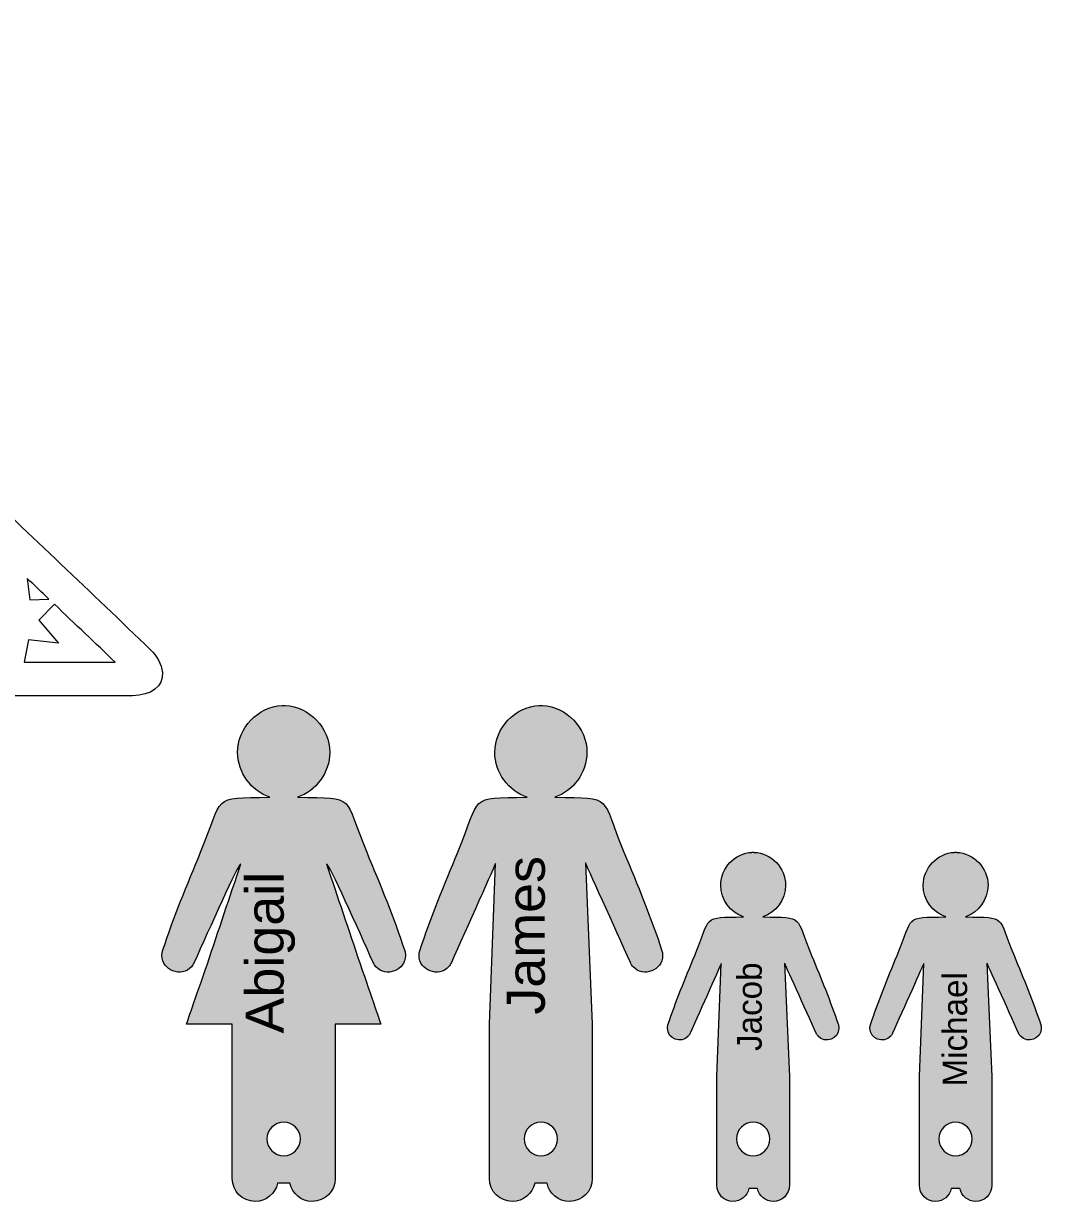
# Model space of a CAD drawing. Header units: millimetres. Extents: x 6 to 552, y -199 to -20.
# Drawn here: x 399.9 to 552.1, y -199.2 to -23.2 of the extents above; entities that cross this region are included whole.
import ezdxf

# ---------------------------------------------------------------- set-up
doc = ezdxf.new("R2010")
doc.units = ezdxf.units.MM
doc.header["$MEASUREMENT"] = 0
for name, color, linetype in [('engraving', 7, 'Continuous'), ('Layer 2', 7, 'Continuous'), ('Layer 3', 7, 'Continuous')]:
    doc.layers.add(name, color=color, linetype=linetype)

msp = doc.modelspace()

# ---------------------------------------------------------------- hatches: boundary and pattern name
at = {"layer": 'Layer 3'}
h = msp.add_hatch(color=1, dxfattribs=at)
h.dxf.hatch_style = 2
edge = h.paths.add_edge_path()
edge.add_spline(control_points=[(456.89, -161.74), (455.26, -156.75), (453.24, -151.88), (451.22, -147.03), (447.65, -138.44), (449.84, -138.96), (440.88, -138.81), (443.63, -137.85), (445.69, -135.16), (445.69, -132.11), (445.69, -128.42), (442.66, -125.27), (439.05, -125.09), (439.05, -125.09), (439.05, -125.08), (439.05, -125.08), (439.04, -125.08), (439.03, -125.08), (439.02, -125.08), (438.95, -125.08), (438.88, -125.08), (438.81, -125.08), (438.74, -125.08), (438.67, -125.08), (438.6, -125.08), (438.58, -125.08), (438.57, -125.08), (438.56, -125.08), (438.56, -125.08), (438.56, -125.09), (438.56, -125.09), (434.96, -125.27), (431.92, -128.42), (431.92, -132.11), (431.92, -135.16), (433.99, -137.85), (436.73, -138.81), (427.77, -138.96), (429.96, -138.44), (426.39, -147.03), (424.37, -151.88), (422.35, -156.75), (420.72, -161.74), (420.65, -161.96), (420.61, -162.2), (420.61, -162.44), (420.58, -164.7), (423.54, -165.82), (425.03, -164.13), (425.19, -163.94), (425.33, -163.73), (425.43, -163.51), (427.62, -158.62), (432.04, -148.68), (432.42, -148.76), (430.76, -153.7), (429.09, -158.65), (427.4, -163.68), (425.62, -168.82), (424.28, -172.73), (424.28, -172.73), (424.28, -172.73), (431.12, -172.73), (431.12, -172.73), (431.12, -172.73), (431.12, -195.8), (431.12, -195.8), (431.12, -197.69), (432.65, -199.22), (434.53, -199.22), (436.18, -199.22), (437.56, -198.06), (437.88, -196.51), (437.88, -196.51), (439.73, -196.51), (439.73, -196.51), (440.06, -198.06), (441.43, -199.22), (443.08, -199.22), (444.97, -199.22), (446.5, -197.69), (446.5, -195.8), (446.5, -195.8), (446.5, -172.73), (446.5, -172.73), (446.5, -172.73), (453.33, -172.73), (453.33, -172.73), (453.33, -172.73), (452, -168.82), (450.22, -163.68), (448.52, -158.65), (446.86, -153.7), (445.19, -148.76), (445.57, -148.68), (450, -158.62), (452.18, -163.51), (452.28, -163.73), (452.42, -163.94), (452.59, -164.13), (454.08, -165.82), (457.03, -164.7), (457, -162.44), (457, -162.2), (456.97, -161.96), (456.89, -161.74)], knot_values=[0, 0, 0, 0, 1, 1, 1, 2, 2, 2, 3, 3, 3, 4, 4, 4, 5, 5, 5, 6, 6, 6, 7, 7, 7, 8, 8, 8, 9, 9, 9, 10, 10, 10, 11, 11, 11, 12, 12, 12, 13, 13, 13, 14, 14, 14, 15, 15, 15, 16, 16, 16, 17, 17, 17, 18, 18, 18, 19, 19, 19, 20, 20, 20, 21, 21, 21, 22, 22, 22, 23, 23, 23, 24, 24, 24, 25, 25, 25, 26, 26, 26, 27, 27, 27, 28, 28, 28, 29, 29, 29, 30, 30, 30, 31, 31, 31, 32, 32, 32, 33, 33, 33, 34, 34, 34, 35, 35, 35, 35], degree=3, periodic=1)
edge = h.paths.add_edge_path()
edge.add_spline(control_points=[(438.81, -192.38), (437.43, -192.38), (436.31, -191.26), (436.31, -189.88), (436.31, -188.5), (437.43, -187.38), (438.81, -187.38), (440.19, -187.38), (441.31, -188.5), (441.31, -189.88), (441.31, -191.26), (440.19, -192.38), (438.81, -192.38)], knot_values=[0, 0, 0, 0, 1, 1, 1, 2, 2, 2, 3, 3, 3, 4, 4, 4, 4], degree=3, periodic=1)
h = msp.add_hatch(color=1, dxfattribs=at)
h.dxf.hatch_style = 2
edge = h.paths.add_edge_path()
edge.add_spline(control_points=[(495.33, -161.74), (493.7, -156.75), (491.68, -151.88), (489.66, -147.03), (486.09, -138.44), (488.28, -138.96), (479.32, -138.81), (482.06, -137.85), (484.13, -135.16), (484.13, -132.11), (484.13, -128.42), (481.09, -125.27), (477.49, -125.09), (477.49, -125.09), (477.49, -125.08), (477.49, -125.08), (477.48, -125.08), (477.47, -125.08), (477.46, -125.08), (477.38, -125.08), (477.31, -125.08), (477.24, -125.08), (477.17, -125.08), (477.1, -125.08), (477.03, -125.08), (477.02, -125.08), (477.01, -125.08), (477, -125.08), (477, -125.08), (477, -125.09), (477, -125.09), (473.4, -125.27), (470.36, -128.42), (470.36, -132.11), (470.36, -135.16), (472.43, -137.85), (475.17, -138.81), (466.21, -138.96), (468.4, -138.44), (464.83, -147.03), (462.81, -151.88), (460.79, -156.75), (459.16, -161.74), (459.08, -161.96), (459.05, -162.2), (459.05, -162.44), (459.02, -164.7), (461.97, -165.82), (463.46, -164.13), (463.63, -163.94), (463.77, -163.73), (463.87, -163.51), (466.06, -158.62), (470.48, -148.71), (470.48, -148.71), (470.48, -148.71), (469.55, -172.73), (469.55, -172.73), (469.55, -172.73), (469.55, -195.8), (469.55, -195.8), (469.55, -197.69), (471.08, -199.22), (472.97, -199.22), (474.62, -199.22), (475.99, -198.06), (476.32, -196.51), (476.32, -196.51), (478.17, -196.51), (478.17, -196.51), (478.5, -198.06), (479.87, -199.22), (481.52, -199.22), (483.4, -199.22), (484.93, -197.69), (484.93, -195.8), (484.93, -195.8), (484.93, -172.73), (484.93, -172.73), (484.93, -172.73), (483.9, -148.61), (483.9, -148.61), (483.9, -148.61), (488.43, -158.62), (490.62, -163.51), (490.72, -163.73), (490.86, -163.94), (491.03, -164.13), (492.52, -165.82), (495.47, -164.7), (495.44, -162.44), (495.44, -162.2), (495.4, -161.96), (495.33, -161.74)], knot_values=[0, 0, 0, 0, 1, 1, 1, 2, 2, 2, 3, 3, 3, 4, 4, 4, 5, 5, 5, 6, 6, 6, 7, 7, 7, 8, 8, 8, 9, 9, 9, 10, 10, 10, 11, 11, 11, 12, 12, 12, 13, 13, 13, 14, 14, 14, 15, 15, 15, 16, 16, 16, 17, 17, 17, 18, 18, 18, 19, 19, 19, 20, 20, 20, 21, 21, 21, 22, 22, 22, 23, 23, 23, 24, 24, 24, 25, 25, 25, 26, 26, 26, 27, 27, 27, 28, 28, 28, 29, 29, 29, 30, 30, 30, 31, 31, 31, 31], degree=3, periodic=1)
edge = h.paths.add_edge_path()
edge.add_spline(control_points=[(477.24, -192.38), (475.86, -192.38), (474.74, -191.26), (474.74, -189.88), (474.74, -188.5), (475.86, -187.38), (477.24, -187.38), (478.63, -187.38), (479.74, -188.5), (479.74, -189.88), (479.74, -191.26), (478.63, -192.38), (477.24, -192.38)], knot_values=[0, 0, 0, 0, 1, 1, 1, 2, 2, 2, 3, 3, 3, 4, 4, 4, 4], degree=3, periodic=1)
h = msp.add_hatch(color=1, dxfattribs=at)
h.dxf.hatch_style = 2
edge = h.paths.add_edge_path()
edge.add_spline(control_points=[(521.7, -172.84), (520.55, -169.32), (519.13, -165.89), (517.71, -162.48), (515.19, -156.43), (516.74, -156.8), (510.43, -156.69), (512.36, -156.02), (513.82, -154.13), (513.82, -151.97), (513.82, -149.38), (511.68, -147.16), (509.14, -147.04), (509.14, -147.04), (509.14, -147.03), (509.14, -147.03), (509.13, -147.03), (509.13, -147.03), (509.12, -147.03), (509.07, -147.03), (509.02, -147.03), (508.97, -147.03), (508.92, -147.03), (508.87, -147.03), (508.82, -147.03), (508.81, -147.03), (508.8, -147.03), (508.79, -147.03), (508.79, -147.03), (508.79, -147.04), (508.79, -147.04), (506.26, -147.16), (504.12, -149.38), (504.12, -151.97), (504.12, -154.13), (505.58, -156.02), (507.51, -156.69), (501.2, -156.8), (502.74, -156.43), (500.23, -162.48), (498.81, -165.89), (497.38, -169.32), (496.24, -172.84), (496.19, -172.99), (496.16, -173.16), (496.16, -173.33), (496.14, -174.92), (498.22, -175.71), (499.27, -174.52), (499.39, -174.38), (499.48, -174.24), (499.55, -174.08), (501.09, -170.64), (504.21, -163.66), (504.21, -163.66), (504.21, -163.66), (503.56, -180.57), (503.56, -180.57), (503.56, -180.57), (503.56, -196.81), (503.56, -196.81), (503.56, -198.14), (504.63, -199.22), (505.96, -199.22), (507.12, -199.22), (508.09, -198.4), (508.32, -197.31), (508.32, -197.31), (509.62, -197.31), (509.62, -197.31), (509.85, -198.4), (510.82, -199.22), (511.98, -199.22), (513.31, -199.22), (514.38, -198.14), (514.38, -196.81), (514.38, -196.81), (514.38, -180.57), (514.38, -180.57), (514.38, -180.57), (513.65, -163.59), (513.65, -163.59), (513.65, -163.59), (516.85, -170.64), (518.39, -174.08), (518.46, -174.24), (518.55, -174.38), (518.67, -174.52), (519.72, -175.71), (521.8, -174.92), (521.78, -173.33), (521.78, -173.16), (521.75, -172.99), (521.7, -172.84)], knot_values=[0, 0, 0, 0, 1, 1, 1, 2, 2, 2, 3, 3, 3, 4, 4, 4, 5, 5, 5, 6, 6, 6, 7, 7, 7, 8, 8, 8, 9, 9, 9, 10, 10, 10, 11, 11, 11, 12, 12, 12, 13, 13, 13, 14, 14, 14, 15, 15, 15, 16, 16, 16, 17, 17, 17, 18, 18, 18, 19, 19, 19, 20, 20, 20, 21, 21, 21, 22, 22, 22, 23, 23, 23, 24, 24, 24, 25, 25, 25, 26, 26, 26, 27, 27, 27, 28, 28, 28, 29, 29, 29, 30, 30, 30, 31, 31, 31, 31], degree=3, periodic=1)
edge = h.paths.add_edge_path()
edge.add_spline(control_points=[(508.97, -192.38), (507.59, -192.38), (506.47, -191.26), (506.47, -189.88), (506.47, -188.5), (507.59, -187.38), (508.97, -187.38), (510.35, -187.38), (511.47, -188.5), (511.47, -189.88), (511.47, -191.26), (510.35, -192.38), (508.97, -192.38)], knot_values=[0, 0, 0, 0, 1, 1, 1, 2, 2, 2, 3, 3, 3, 4, 4, 4, 4], degree=3, periodic=1)
h = msp.add_hatch(color=1, dxfattribs=at)
h.dxf.hatch_style = 2
edge = h.paths.add_edge_path()
edge.add_spline(control_points=[(551.96, -172.84), (550.81, -169.32), (549.39, -165.89), (547.96, -162.48), (545.45, -156.43), (546.99, -156.8), (540.68, -156.69), (542.62, -156.02), (544.07, -154.13), (544.07, -151.97), (544.07, -149.38), (541.93, -147.16), (539.4, -147.04), (539.4, -147.04), (539.4, -147.03), (539.4, -147.03), (539.39, -147.03), (539.38, -147.03), (539.37, -147.03), (539.32, -147.03), (539.27, -147.03), (539.22, -147.03), (539.17, -147.03), (539.12, -147.03), (539.07, -147.03), (539.07, -147.03), (539.06, -147.03), (539.05, -147.03), (539.05, -147.03), (539.05, -147.04), (539.05, -147.04), (536.51, -147.16), (534.38, -149.38), (534.38, -151.97), (534.38, -154.13), (535.83, -156.02), (537.76, -156.69), (531.45, -156.8), (533, -156.43), (530.48, -162.48), (529.06, -165.89), (527.64, -169.32), (526.49, -172.84), (526.44, -172.99), (526.42, -173.16), (526.41, -173.33), (526.39, -174.92), (528.47, -175.71), (529.52, -174.52), (529.64, -174.38), (529.74, -174.24), (529.81, -174.08), (531.35, -170.64), (534.46, -163.66), (534.46, -163.66), (534.46, -163.66), (533.81, -180.57), (533.81, -180.57), (533.81, -180.57), (533.81, -196.81), (533.81, -196.81), (533.81, -198.14), (534.89, -199.22), (536.22, -199.22), (537.38, -199.22), (538.34, -198.4), (538.57, -197.31), (538.57, -197.31), (539.88, -197.31), (539.88, -197.31), (540.1, -198.4), (541.07, -199.22), (542.23, -199.22), (543.56, -199.22), (544.64, -198.14), (544.64, -196.81), (544.64, -196.81), (544.64, -180.57), (544.64, -180.57), (544.64, -180.57), (543.91, -163.59), (543.91, -163.59), (543.91, -163.59), (547.1, -170.64), (548.64, -174.08), (548.71, -174.24), (548.81, -174.38), (548.92, -174.52), (549.97, -175.71), (552.05, -174.92), (552.03, -173.33), (552.03, -173.16), (552.01, -172.99), (551.96, -172.84)], knot_values=[0, 0, 0, 0, 1, 1, 1, 2, 2, 2, 3, 3, 3, 4, 4, 4, 5, 5, 5, 6, 6, 6, 7, 7, 7, 8, 8, 8, 9, 9, 9, 10, 10, 10, 11, 11, 11, 12, 12, 12, 13, 13, 13, 14, 14, 14, 15, 15, 15, 16, 16, 16, 17, 17, 17, 18, 18, 18, 19, 19, 19, 20, 20, 20, 21, 21, 21, 22, 22, 22, 23, 23, 23, 24, 24, 24, 25, 25, 25, 26, 26, 26, 27, 27, 27, 28, 28, 28, 29, 29, 29, 30, 30, 30, 31, 31, 31, 31], degree=3, periodic=1)
edge = h.paths.add_edge_path()
edge.add_spline(control_points=[(539.22, -192.38), (537.84, -192.38), (536.72, -191.26), (536.72, -189.88), (536.72, -188.5), (537.84, -187.38), (539.22, -187.38), (540.6, -187.38), (541.72, -188.5), (541.72, -189.88), (541.72, -191.26), (540.6, -192.38), (539.22, -192.38)], knot_values=[0, 0, 0, 0, 1, 1, 1, 2, 2, 2, 3, 3, 3, 4, 4, 4, 4], degree=3, periodic=1)

# ---------------------------------------------------------------- linework, layer by layer
at = {"layer": 'Layer 2', "lineweight": 0}
for points, knots in [([(420.68, -120.14), (420.56, -118.96), (419.82, -117.61), (418.92, -116.75), (410, -108.23), (401.05, -99.72), (392.09, -91.23), (392.09, -91.23), (392.1, -91.22), (392.1, -91.22), (392.1, -91.22), (392.07, -91.22), (392.07, -91.22), (387.11, -86.52), (382.15, -81.83), (377.19, -77.15), (376.17, -76.18), (375.75, -75.23), (375.75, -73.86), (375.8, -62.87), (375.78, -51.88), (375.77, -40.88), (375.76, -37.39), (374.4, -36.06), (370.77, -36.05), (367.39, -36.03), (364.02, -36.03), (360.64, -36.03), (358.02, -36.03), (355.4, -36.03), (352.77, -36.03), (352.28, -36.03), (351.78, -36.03), (351.28, -36.03), (351.28, -36.03), (351.26, -36.03), (351.26, -36.03), (345.9, -36.03), (345.01, -36.87), (345, -41.9), (344.99, -43.28), (344.99, -44.66), (344.99, -46.04), (337.12, -39.18), (329.81, -32.25), (322.53, -25.29), (321.04, -23.87), (319.91, -23.15), (318.77, -23.15), (317.62, -23.15), (316.47, -23.88), (314.92, -25.35), (303.31, -36.37), (291.68, -47.38), (280.06, -58.4), (259.67, -77.73), (239.29, -97.05), (218.91, -116.38), (217.57, -117.64), (216.61, -119), (217.4, -120.89), (218.2, -122.83), (219.84, -123.29), (221.82, -123.29), (221.84, -123.29), (221.86, -123.29), (221.88, -123.29), (222.84, -123.29), (223.79, -123.28), (224.75, -123.28), (228.37, -123.28), (231.98, -123.31), (235.6, -123.32), (237.19, -123.32), (238.78, -123.32), (240.38, -123.32), (242.92, -123.32), (245.49, -123.32), (248.17, -123.32), (248.17, -124.29), (248.17, -124.91), (248.17, -125.53), (248.17, -147.15), (248.18, -168.76), (248.18, -190.37), (248.18, -195.01), (249.23, -196), (254.11, -196), (257.48, -196), (260.84, -196), (264.21, -196), (264.21, -196), (264.21, -179.61), (264.21, -179.61), (264.21, -179.61), (257.37, -179.61), (257.37, -179.61), (257.37, -179.61), (258.71, -175.71), (260.49, -170.57), (262.18, -165.54), (263.85, -160.59), (265.52, -155.65), (265.14, -155.57), (260.71, -165.51), (258.52, -170.4), (258.42, -170.62), (258.29, -170.83), (258.12, -171.02), (256.63, -172.71), (253.68, -171.59), (253.7, -169.33), (253.71, -169.09), (253.74, -168.85), (253.81, -168.63), (255.44, -163.64), (257.46, -158.77), (259.48, -153.92), (263.06, -145.33), (260.86, -145.85), (269.82, -145.7), (267.08, -144.74), (265.02, -142.05), (265.02, -139), (265.02, -135.31), (268.05, -132.16), (271.65, -131.98), (271.65, -131.98), (271.65, -131.97), (271.65, -131.97), (271.67, -131.97), (271.68, -131.97), (271.69, -131.97), (271.76, -131.97), (271.83, -131.97), (271.9, -131.97), (271.97, -131.97), (272.04, -131.97), (272.11, -131.97), (272.12, -131.97), (272.14, -131.97), (272.15, -131.97), (272.15, -131.97), (272.15, -131.98), (272.15, -131.98), (275.75, -132.16), (278.78, -135.31), (278.79, -139), (278.79, -142.05), (276.72, -144.74), (273.98, -145.7), (282.94, -145.85), (280.74, -145.33), (284.32, -153.92), (286.34, -158.77), (288.36, -163.64), (289.99, -168.63), (290.06, -168.85), (290.09, -169.09), (290.1, -169.33), (290.12, -171.59), (287.17, -172.71), (285.68, -171.02), (285.51, -170.83), (285.38, -170.62), (285.28, -170.4), (283.09, -165.51), (278.66, -155.57), (278.28, -155.65), (279.95, -160.59), (281.62, -165.54), (283.31, -170.57), (285.09, -175.71), (286.43, -179.61), (286.43, -179.61), (286.43, -179.61), (279.59, -179.61), (279.59, -179.61), (279.59, -179.61), (279.59, -196.01), (279.59, -196.01), (287.64, -196.01), (295.68, -196.01), (303.72, -196.01), (303.72, -196.01), (303.72, -179.61), (303.72, -179.61), (303.72, -179.61), (304.65, -155.6), (304.65, -155.6), (304.65, -155.6), (300.22, -165.51), (298.04, -170.4), (297.94, -170.62), (297.8, -170.83), (297.63, -171.02), (296.14, -172.71), (293.19, -171.59), (293.22, -169.33), (293.22, -169.09), (293.25, -168.85), (293.33, -168.63), (294.96, -163.64), (296.98, -158.77), (299, -153.92), (302.57, -145.33), (300.38, -145.85), (309.34, -145.7), (306.59, -144.74), (304.53, -142.05), (304.53, -139), (304.53, -135.31), (307.56, -132.16), (311.17, -131.98), (311.17, -131.98), (311.17, -131.97), (311.17, -131.97), (311.18, -131.97), (311.19, -131.97), (311.2, -131.97), (311.27, -131.97), (311.34, -131.97), (311.41, -131.97), (311.48, -131.97), (311.55, -131.97), (311.62, -131.97), (311.64, -131.97), (311.65, -131.97), (311.66, -131.97), (311.66, -131.97), (311.66, -131.98), (311.66, -131.98), (315.26, -132.16), (318.3, -135.31), (318.3, -139), (318.3, -142.05), (316.23, -144.74), (313.49, -145.7), (322.45, -145.85), (320.26, -145.33), (323.83, -153.92), (325.85, -158.77), (327.87, -163.64), (329.5, -168.63), (329.57, -168.85), (329.61, -169.09), (329.61, -169.33), (329.64, -171.59), (326.68, -172.71), (325.19, -171.02), (325.03, -170.83), (324.89, -170.62), (324.79, -170.4), (322.6, -165.51), (318.07, -155.5), (318.07, -155.5), (318.07, -155.5), (319.1, -179.61), (319.1, -179.61), (319.1, -179.61), (319.1, -196.01), (319.1, -196.01), (325.07, -196.01), (331.04, -196.01), (337.01, -196.02), (337.01, -196.02), (337.01, -187.46), (337.01, -187.46), (337.01, -187.46), (337.66, -170.55), (337.66, -170.55), (337.66, -170.55), (334.54, -177.53), (333, -180.97), (332.93, -181.13), (332.84, -181.27), (332.72, -181.41), (331.67, -182.6), (329.59, -181.81), (329.61, -180.22), (329.61, -180.05), (329.64, -179.88), (329.69, -179.73), (330.83, -176.21), (332.26, -172.78), (333.68, -169.37), (336.19, -163.32), (334.65, -163.69), (340.96, -163.58), (339.03, -162.91), (337.57, -161.02), (337.57, -158.86), (337.57, -156.27), (339.71, -154.05), (342.25, -153.93), (342.25, -153.93), (342.25, -153.92), (342.25, -153.92), (342.25, -153.92), (342.26, -153.92), (342.27, -153.92), (342.32, -153.92), (342.37, -153.92), (342.42, -153.92), (342.47, -153.92), (342.52, -153.92), (342.57, -153.92), (342.58, -153.92), (342.58, -153.92), (342.59, -153.92), (342.59, -153.92), (342.59, -153.93), (342.59, -153.93), (345.13, -154.05), (347.27, -156.27), (347.27, -158.86), (347.27, -161.02), (345.81, -162.91), (343.88, -163.58), (350.19, -163.69), (348.64, -163.32), (351.16, -169.37), (352.58, -172.78), (354, -176.21), (355.15, -179.73), (355.2, -179.88), (355.23, -180.05), (355.23, -180.22), (355.25, -181.81), (353.17, -182.6), (352.12, -181.41), (352, -181.27), (351.91, -181.13), (351.84, -180.97), (350.3, -177.53), (347.1, -170.48), (347.1, -170.48), (347.1, -170.48), (347.83, -187.46), (347.83, -187.46), (347.83, -187.46), (347.83, -196.01), (347.83, -196.01), (353.32, -196.01), (358.8, -196.01), (364.28, -196.01), (364.28, -196.01), (364.28, -187.46), (364.28, -187.46), (364.28, -187.46), (364.94, -170.55), (364.94, -170.55), (364.94, -170.55), (361.82, -177.53), (360.28, -180.97), (360.21, -181.13), (360.11, -181.27), (360, -181.41), (358.95, -182.6), (356.87, -181.81), (356.89, -180.22), (356.89, -180.05), (356.91, -179.88), (356.97, -179.73), (358.11, -176.21), (359.53, -172.78), (360.96, -169.37), (363.47, -163.32), (361.93, -163.69), (368.24, -163.58), (366.31, -162.91), (364.85, -161.02), (364.85, -158.86), (364.85, -156.27), (366.99, -154.05), (369.52, -153.93), (369.52, -153.93), (369.52, -153.92), (369.52, -153.92), (369.53, -153.92), (369.54, -153.92), (369.55, -153.92), (369.6, -153.92), (369.65, -153.92), (369.7, -153.92), (369.75, -153.92), (369.8, -153.92), (369.85, -153.92), (369.86, -153.92), (369.86, -153.92), (369.87, -153.92), (369.87, -153.92), (369.87, -153.93), (369.87, -153.93), (372.41, -154.05), (374.54, -156.27), (374.54, -158.86), (374.54, -161.02), (373.09, -162.91), (371.16, -163.58), (377.47, -163.69), (375.92, -163.32), (378.44, -169.37), (379.86, -172.78), (381.28, -176.21), (382.43, -179.73), (382.48, -179.88), (382.51, -180.05), (382.51, -180.22), (382.53, -181.81), (380.45, -182.6), (379.4, -181.41), (379.28, -181.27), (379.19, -181.13), (379.12, -180.97), (377.57, -177.53), (374.38, -170.48), (374.38, -170.48), (374.38, -170.48), (375.11, -187.46), (375.11, -187.46), (375.11, -187.46), (375.11, -196), (375.11, -196), (378.33, -196), (381.54, -196), (384.75, -196), (388.28, -195.99), (389.64, -194.68), (389.69, -191.32), (389.7, -190.75), (389.69, -190.19), (389.69, -189.62), (389.7, -168.32), (389.7, -147.03), (389.71, -125.73), (389.71, -125.07), (389.77, -124.4), (389.81, -123.61), (390.39, -123.61), (390.88, -123.61), (391.35, -123.61), (391.63, -123.61), (391.9, -123.61), (392.17, -123.61), (397.86, -123.62), (403.56, -123.63), (409.25, -123.63), (411.58, -123.63), (413.9, -123.63), (416.23, -123.62), (418.98, -123.61), (420.88, -122.26), (420.68, -120.14)], [0, 0, 0, 0, 1, 1, 1, 2, 2, 2, 3, 3, 3, 4, 4, 4, 5, 5, 5, 6, 6, 6, 7, 7, 7, 8, 8, 8, 9, 9, 9, 10, 10, 10, 11, 11, 11, 12, 12, 12, 13, 13, 13, 14, 14, 14, 15, 15, 15, 16, 16, 16, 17, 17, 17, 18, 18, 18, 19, 19, 19, 20, 20, 20, 21, 21, 21, 22, 22, 22, 23, 23, 23, 24, 24, 24, 25, 25, 25, 26, 26, 26, 27, 27, 27, 28, 28, 28, 29, 29, 29, 30, 30, 30, 31, 31, 31, 32, 32, 32, 33, 33, 33, 34, 34, 34, 35, 35, 35, 36, 36, 36, 37, 37, 37, 38, 38, 38, 39, 39, 39, 40, 40, 40, 41, 41, 41, 42, 42, 42, 43, 43, 43, 44, 44, 44, 45, 45, 45, 46, 46, 46, 47, 47, 47, 48, 48, 48, 49, 49, 49, 50, 50, 50, 51, 51, 51, 52, 52, 52, 53, 53, 53, 54, 54, 54, 55, 55, 55, 56, 56, 56, 57, 57, 57, 58, 58, 58, 59, 59, 59, 60, 60, 60, 61, 61, 61, 62, 62, 62, 63, 63, 63, 64, 64, 64, 65, 65, 65, 66, 66, 66, 67, 67, 67, 68, 68, 68, 69, 69, 69, 70, 70, 70, 71, 71, 71, 72, 72, 72, 73, 73, 73, 74, 74, 74, 75, 75, 75, 76, 76, 76, 77, 77, 77, 78, 78, 78, 79, 79, 79, 80, 80, 80, 81, 81, 81, 82, 82, 82, 83, 83, 83, 84, 84, 84, 85, 85, 85, 86, 86, 86, 87, 87, 87, 88, 88, 88, 89, 89, 89, 90, 90, 90, 91, 91, 91, 92, 92, 92, 93, 93, 93, 94, 94, 94, 95, 95, 95, 96, 96, 96, 97, 97, 97, 98, 98, 98, 99, 99, 99, 100, 100, 100, 101, 101, 101, 102, 102, 102, 103, 103, 103, 104, 104, 104, 105, 105, 105, 106, 106, 106, 107, 107, 107, 108, 108, 108, 109, 109, 109, 110, 110, 110, 111, 111, 111, 112, 112, 112, 113, 113, 113, 114, 114, 114, 115, 115, 115, 116, 116, 116, 117, 117, 117, 118, 118, 118, 119, 119, 119, 120, 120, 120, 121, 121, 121, 122, 122, 122, 123, 123, 123, 124, 124, 124, 125, 125, 125, 126, 126, 126, 127, 127, 127, 128, 128, 128, 129, 129, 129, 130, 130, 130, 131, 131, 131, 132, 132, 132, 133, 133, 133, 134, 134, 134, 135, 135, 135, 136, 136, 136, 137, 137, 137, 138, 138, 138, 139, 139, 139, 140, 140, 140, 141, 141, 141, 142, 142, 142, 143, 143, 143, 144, 144, 144, 145, 145, 145, 146, 146, 146, 147, 147, 147, 148, 148, 148, 149, 149, 149, 150, 150, 150, 151, 151, 151, 151]), ([(403.73, -109.18), (403.73, -109.18), (400.86, -109.29), (400.86, -109.29), (400.86, -109.29), (400.48, -106.09), (400.48, -106.09), (401.57, -107.13), (402.66, -108.16), (403.73, -109.18)], [0, 0, 0, 0, 1, 1, 1, 2, 2, 2, 3, 3, 3, 3]), ([(409.25, -118.63), (406.18, -118.63), (403.11, -118.62), (400.03, -118.62), (400.03, -118.62), (400.66, -115.28), (400.66, -115.28), (400.66, -115.28), (405.16, -115.76), (405.16, -115.76), (405.16, -115.76), (402.2, -112.34), (402.2, -112.34), (402.2, -112.34), (404.55, -109.96), (404.55, -109.96), (407.66, -112.92), (410.68, -115.8), (413.64, -118.62), (412.17, -118.63), (410.71, -118.63), (409.25, -118.63)], [0, 0, 0, 0, 1, 1, 1, 2, 2, 2, 3, 3, 3, 4, 4, 4, 5, 5, 5, 6, 6, 6, 7, 7, 7, 7])]:
    msp.add_open_spline(points, degree=3, knots=knots, dxfattribs=at)
at = {"layer": 'Layer 3', "lineweight": 0}
for points, knots in [([(456.89, -161.74), (455.26, -156.75), (453.24, -151.88), (451.22, -147.03), (447.65, -138.44), (449.84, -138.96), (440.88, -138.81), (443.63, -137.85), (445.69, -135.16), (445.69, -132.11), (445.69, -128.42), (442.66, -125.27), (439.05, -125.09), (439.05, -125.09), (439.05, -125.08), (439.05, -125.08), (439.04, -125.08), (439.03, -125.08), (439.02, -125.08), (438.95, -125.08), (438.88, -125.08), (438.81, -125.08), (438.74, -125.08), (438.67, -125.08), (438.6, -125.08), (438.58, -125.08), (438.57, -125.08), (438.56, -125.08), (438.56, -125.08), (438.56, -125.09), (438.56, -125.09), (434.96, -125.27), (431.92, -128.42), (431.92, -132.11), (431.92, -135.16), (433.99, -137.85), (436.73, -138.81), (427.77, -138.96), (429.96, -138.44), (426.39, -147.03), (424.37, -151.88), (422.35, -156.75), (420.72, -161.74), (420.65, -161.96), (420.61, -162.2), (420.61, -162.44), (420.58, -164.7), (423.54, -165.82), (425.03, -164.13), (425.19, -163.94), (425.33, -163.73), (425.43, -163.51), (427.62, -158.62), (432.04, -148.68), (432.42, -148.76), (430.76, -153.7), (429.09, -158.65), (427.4, -163.68), (425.62, -168.82), (424.28, -172.73), (424.28, -172.73), (424.28, -172.73), (431.12, -172.73), (431.12, -172.73), (431.12, -172.73), (431.12, -195.8), (431.12, -195.8), (431.12, -197.69), (432.65, -199.22), (434.53, -199.22), (436.18, -199.22), (437.56, -198.06), (437.88, -196.51), (437.88, -196.51), (439.73, -196.51), (439.73, -196.51), (440.06, -198.06), (441.43, -199.22), (443.08, -199.22), (444.97, -199.22), (446.5, -197.69), (446.5, -195.8), (446.5, -195.8), (446.5, -172.73), (446.5, -172.73), (446.5, -172.73), (453.33, -172.73), (453.33, -172.73), (453.33, -172.73), (452, -168.82), (450.22, -163.68), (448.52, -158.65), (446.86, -153.7), (445.19, -148.76), (445.57, -148.68), (450, -158.62), (452.18, -163.51), (452.28, -163.73), (452.42, -163.94), (452.59, -164.13), (454.08, -165.82), (457.03, -164.7), (457, -162.44), (457, -162.2), (456.97, -161.96), (456.89, -161.74)], [0, 0, 0, 0, 1, 1, 1, 2, 2, 2, 3, 3, 3, 4, 4, 4, 5, 5, 5, 6, 6, 6, 7, 7, 7, 8, 8, 8, 9, 9, 9, 10, 10, 10, 11, 11, 11, 12, 12, 12, 13, 13, 13, 14, 14, 14, 15, 15, 15, 16, 16, 16, 17, 17, 17, 18, 18, 18, 19, 19, 19, 20, 20, 20, 21, 21, 21, 22, 22, 22, 23, 23, 23, 24, 24, 24, 25, 25, 25, 26, 26, 26, 27, 27, 27, 28, 28, 28, 29, 29, 29, 30, 30, 30, 31, 31, 31, 32, 32, 32, 33, 33, 33, 34, 34, 34, 35, 35, 35, 35]), ([(495.33, -161.74), (493.7, -156.75), (491.68, -151.88), (489.66, -147.03), (486.09, -138.44), (488.28, -138.96), (479.32, -138.81), (482.06, -137.85), (484.13, -135.16), (484.13, -132.11), (484.13, -128.42), (481.09, -125.27), (477.49, -125.09), (477.49, -125.09), (477.49, -125.08), (477.49, -125.08), (477.48, -125.08), (477.47, -125.08), (477.46, -125.08), (477.38, -125.08), (477.31, -125.08), (477.24, -125.08), (477.17, -125.08), (477.1, -125.08), (477.03, -125.08), (477.02, -125.08), (477.01, -125.08), (477, -125.08), (477, -125.08), (477, -125.09), (477, -125.09), (473.4, -125.27), (470.36, -128.42), (470.36, -132.11), (470.36, -135.16), (472.43, -137.85), (475.17, -138.81), (466.21, -138.96), (468.4, -138.44), (464.83, -147.03), (462.81, -151.88), (460.79, -156.75), (459.16, -161.74), (459.08, -161.96), (459.05, -162.2), (459.05, -162.44), (459.02, -164.7), (461.97, -165.82), (463.46, -164.13), (463.63, -163.94), (463.77, -163.73), (463.87, -163.51), (466.06, -158.62), (470.48, -148.71), (470.48, -148.71), (470.48, -148.71), (469.55, -172.73), (469.55, -172.73), (469.55, -172.73), (469.55, -195.8), (469.55, -195.8), (469.55, -197.69), (471.08, -199.22), (472.97, -199.22), (474.62, -199.22), (475.99, -198.06), (476.32, -196.51), (476.32, -196.51), (478.17, -196.51), (478.17, -196.51), (478.5, -198.06), (479.87, -199.22), (481.52, -199.22), (483.4, -199.22), (484.93, -197.69), (484.93, -195.8), (484.93, -195.8), (484.93, -172.73), (484.93, -172.73), (484.93, -172.73), (483.9, -148.61), (483.9, -148.61), (483.9, -148.61), (488.43, -158.62), (490.62, -163.51), (490.72, -163.73), (490.86, -163.94), (491.03, -164.13), (492.52, -165.82), (495.47, -164.7), (495.44, -162.44), (495.44, -162.2), (495.4, -161.96), (495.33, -161.74)], [0, 0, 0, 0, 1, 1, 1, 2, 2, 2, 3, 3, 3, 4, 4, 4, 5, 5, 5, 6, 6, 6, 7, 7, 7, 8, 8, 8, 9, 9, 9, 10, 10, 10, 11, 11, 11, 12, 12, 12, 13, 13, 13, 14, 14, 14, 15, 15, 15, 16, 16, 16, 17, 17, 17, 18, 18, 18, 19, 19, 19, 20, 20, 20, 21, 21, 21, 22, 22, 22, 23, 23, 23, 24, 24, 24, 25, 25, 25, 26, 26, 26, 27, 27, 27, 28, 28, 28, 29, 29, 29, 30, 30, 30, 31, 31, 31, 31]), ([(521.7, -172.84), (520.55, -169.32), (519.13, -165.89), (517.71, -162.48), (515.19, -156.43), (516.74, -156.8), (510.43, -156.69), (512.36, -156.02), (513.82, -154.13), (513.82, -151.97), (513.82, -149.38), (511.68, -147.16), (509.14, -147.04), (509.14, -147.04), (509.14, -147.03), (509.14, -147.03), (509.13, -147.03), (509.13, -147.03), (509.12, -147.03), (509.07, -147.03), (509.02, -147.03), (508.97, -147.03), (508.92, -147.03), (508.87, -147.03), (508.82, -147.03), (508.81, -147.03), (508.8, -147.03), (508.79, -147.03), (508.79, -147.03), (508.79, -147.04), (508.79, -147.04), (506.26, -147.16), (504.12, -149.38), (504.12, -151.97), (504.12, -154.13), (505.58, -156.02), (507.51, -156.69), (501.2, -156.8), (502.74, -156.43), (500.23, -162.48), (498.81, -165.89), (497.38, -169.32), (496.24, -172.84), (496.19, -172.99), (496.16, -173.16), (496.16, -173.33), (496.14, -174.92), (498.22, -175.71), (499.27, -174.52), (499.39, -174.38), (499.48, -174.24), (499.55, -174.08), (501.09, -170.64), (504.21, -163.66), (504.21, -163.66), (504.21, -163.66), (503.56, -180.57), (503.56, -180.57), (503.56, -180.57), (503.56, -196.81), (503.56, -196.81), (503.56, -198.14), (504.63, -199.22), (505.96, -199.22), (507.12, -199.22), (508.09, -198.4), (508.32, -197.31), (508.32, -197.31), (509.62, -197.31), (509.62, -197.31), (509.85, -198.4), (510.82, -199.22), (511.98, -199.22), (513.31, -199.22), (514.38, -198.14), (514.38, -196.81), (514.38, -196.81), (514.38, -180.57), (514.38, -180.57), (514.38, -180.57), (513.65, -163.59), (513.65, -163.59), (513.65, -163.59), (516.85, -170.64), (518.39, -174.08), (518.46, -174.24), (518.55, -174.38), (518.67, -174.52), (519.72, -175.71), (521.8, -174.92), (521.78, -173.33), (521.78, -173.16), (521.75, -172.99), (521.7, -172.84)], [0, 0, 0, 0, 1, 1, 1, 2, 2, 2, 3, 3, 3, 4, 4, 4, 5, 5, 5, 6, 6, 6, 7, 7, 7, 8, 8, 8, 9, 9, 9, 10, 10, 10, 11, 11, 11, 12, 12, 12, 13, 13, 13, 14, 14, 14, 15, 15, 15, 16, 16, 16, 17, 17, 17, 18, 18, 18, 19, 19, 19, 20, 20, 20, 21, 21, 21, 22, 22, 22, 23, 23, 23, 24, 24, 24, 25, 25, 25, 26, 26, 26, 27, 27, 27, 28, 28, 28, 29, 29, 29, 30, 30, 30, 31, 31, 31, 31]), ([(551.96, -172.84), (550.81, -169.32), (549.39, -165.89), (547.96, -162.48), (545.45, -156.43), (546.99, -156.8), (540.68, -156.69), (542.62, -156.02), (544.07, -154.13), (544.07, -151.97), (544.07, -149.38), (541.93, -147.16), (539.4, -147.04), (539.4, -147.04), (539.4, -147.03), (539.4, -147.03), (539.39, -147.03), (539.38, -147.03), (539.37, -147.03), (539.32, -147.03), (539.27, -147.03), (539.22, -147.03), (539.17, -147.03), (539.12, -147.03), (539.07, -147.03), (539.07, -147.03), (539.06, -147.03), (539.05, -147.03), (539.05, -147.03), (539.05, -147.04), (539.05, -147.04), (536.51, -147.16), (534.38, -149.38), (534.38, -151.97), (534.38, -154.13), (535.83, -156.02), (537.76, -156.69), (531.45, -156.8), (533, -156.43), (530.48, -162.48), (529.06, -165.89), (527.64, -169.32), (526.49, -172.84), (526.44, -172.99), (526.42, -173.16), (526.41, -173.33), (526.39, -174.92), (528.47, -175.71), (529.52, -174.52), (529.64, -174.38), (529.74, -174.24), (529.81, -174.08), (531.35, -170.64), (534.46, -163.66), (534.46, -163.66), (534.46, -163.66), (533.81, -180.57), (533.81, -180.57), (533.81, -180.57), (533.81, -196.81), (533.81, -196.81), (533.81, -198.14), (534.89, -199.22), (536.22, -199.22), (537.38, -199.22), (538.34, -198.4), (538.57, -197.31), (538.57, -197.31), (539.88, -197.31), (539.88, -197.31), (540.1, -198.4), (541.07, -199.22), (542.23, -199.22), (543.56, -199.22), (544.64, -198.14), (544.64, -196.81), (544.64, -196.81), (544.64, -180.57), (544.64, -180.57), (544.64, -180.57), (543.91, -163.59), (543.91, -163.59), (543.91, -163.59), (547.1, -170.64), (548.64, -174.08), (548.71, -174.24), (548.81, -174.38), (548.92, -174.52), (549.97, -175.71), (552.05, -174.92), (552.03, -173.33), (552.03, -173.16), (552.01, -172.99), (551.96, -172.84)], [0, 0, 0, 0, 1, 1, 1, 2, 2, 2, 3, 3, 3, 4, 4, 4, 5, 5, 5, 6, 6, 6, 7, 7, 7, 8, 8, 8, 9, 9, 9, 10, 10, 10, 11, 11, 11, 12, 12, 12, 13, 13, 13, 14, 14, 14, 15, 15, 15, 16, 16, 16, 17, 17, 17, 18, 18, 18, 19, 19, 19, 20, 20, 20, 21, 21, 21, 22, 22, 22, 23, 23, 23, 24, 24, 24, 25, 25, 25, 26, 26, 26, 27, 27, 27, 28, 28, 28, 29, 29, 29, 30, 30, 30, 31, 31, 31, 31]), ([(438.81, -192.38), (437.43, -192.38), (436.31, -191.26), (436.31, -189.88), (436.31, -188.5), (437.43, -187.38), (438.81, -187.38), (440.19, -187.38), (441.31, -188.5), (441.31, -189.88), (441.31, -191.26), (440.19, -192.38), (438.81, -192.38)], [0, 0, 0, 0, 1, 1, 1, 2, 2, 2, 3, 3, 3, 4, 4, 4, 4]), ([(477.24, -192.38), (475.86, -192.38), (474.74, -191.26), (474.74, -189.88), (474.74, -188.5), (475.86, -187.38), (477.24, -187.38), (478.63, -187.38), (479.74, -188.5), (479.74, -189.88), (479.74, -191.26), (478.63, -192.38), (477.24, -192.38)], [0, 0, 0, 0, 1, 1, 1, 2, 2, 2, 3, 3, 3, 4, 4, 4, 4]), ([(508.97, -192.38), (507.59, -192.38), (506.47, -191.26), (506.47, -189.88), (506.47, -188.5), (507.59, -187.38), (508.97, -187.38), (510.35, -187.38), (511.47, -188.5), (511.47, -189.88), (511.47, -191.26), (510.35, -192.38), (508.97, -192.38)], [0, 0, 0, 0, 1, 1, 1, 2, 2, 2, 3, 3, 3, 4, 4, 4, 4]), ([(539.22, -192.38), (537.84, -192.38), (536.72, -191.26), (536.72, -189.88), (536.72, -188.5), (537.84, -187.38), (539.22, -187.38), (540.6, -187.38), (541.72, -188.5), (541.72, -189.88), (541.72, -191.26), (540.6, -192.38), (539.22, -192.38)], [0, 0, 0, 0, 1, 1, 1, 2, 2, 2, 3, 3, 3, 4, 4, 4, 4])]:
    msp.add_open_spline(points, degree=3, knots=knots, dxfattribs=at)

# ---------------------------------------------------------------- texts
at = {"layer": 'engraving', "color": 1, "attachment_point": 7, "rotation": 90}
for s, insert, char_height in [('\\fCointa|b0|i0|c0|p34;\\W1.06005;James', (477.91, -171.3), 5.6786), ('\\fCointa|b0|i0|c0|p34;\\W1.06005;Abigail', (440.52, -174.12), 5.6786), ('\\fCointa|b0|i0|c0|p34;\\W1.00754;Jacob', (510.31, -176.73), 3.6798), ('\\fCointa|b0|i0|c0|p34;\\W1.00754;Michael', (541, -182.03), 3.6798)]:
    msp.add_mtext(s, dxfattribs=dict(at, insert=insert, char_height=char_height))

doc.saveas('drawing.dxf')
